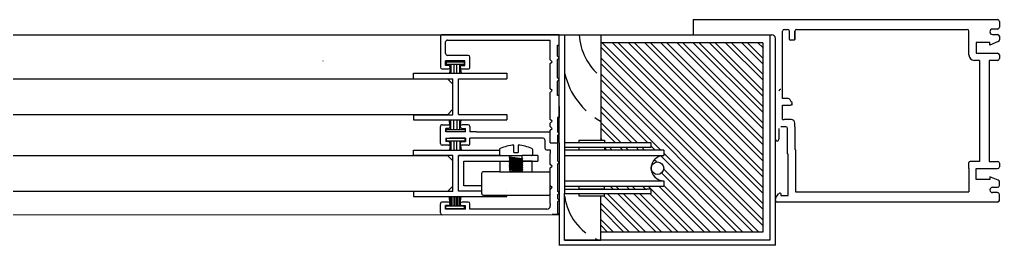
# Model space of a CAD drawing. Header units: millimetres. Extents: x -114 to 831, y -332 to 481.
# Drawn here: x 158.4 to 430.5, y -330 to -267.3 of the extents above; entities that cross this region are included whole.
import ezdxf

# ---------------------------------------------------------------- set-up
doc = ezdxf.new("R2010")
doc.units = ezdxf.units.MM
doc.linetypes.add('ACAD_ISO02W100', pattern=[15, 12, -3])
for name, color, linetype in [('chain', 10, 'Continuous'), ('cog', 50, 'Continuous'), ('frame', 22, 'Continuous'), ('glass', 170, 'Continuous'), ('guides', 94, 'Continuous'), ('seals', 111, 'Continuous')]:
    doc.layers.add(name, color=color, linetype=linetype)

msp = doc.modelspace()

# ---------------------------------------------------------------- hatches: boundary and pattern name
h = msp.add_hatch()
h.set_pattern_fill('STEEL', color=94, style=0)
h.set_pattern_definition([(135, (316.8057, -20.6086), (2.245064, 2.245064), []), (135, (316.8057, -19.021), (2.245064, 2.245064), [])])
h.paths.add_polyline_path([(319.75, -273.78), (364.74, -273.78), (364.74, -326.32), (319.75, -326.32), (319.75, -316.38), (320.77, -316.38), (320.77, -315.58), (333.75, -315.58), (333.75, -314.38), (332.55, -314.38), (320.77, -314.38), (320.77, -313.58), (337.27, -313.58), (337.27, -312.08, -0.414214), (333.77, -308.58, 1), (337.27, -308.58, 1), (333.77, -308.58, -0.414214), (337.27, -305.08), (337.27, -303.58), (320.77, -303.58), (320.77, -302.78), (332.55, -302.78), (333.75, -302.78), (333.75, -301.58), (320.77, -301.58), (320.77, -300.78), (319.75, -300.78)])

# ---------------------------------------------------------------- linework, layer by layer
at = {"color": 7}
for p, q in [((8.56, -271.52), (308.25, -271.52)), ((308.25, -301.55), (308.25, -271.52)), ((308.25, -271.52), (330.94, -271.52)), ((309.75, -271.52), (309.75, -301.58)), ((330.94, -271.52), (366.75, -271.52)), ((366.75, -271.52), (366.75, -328.52)), ((368.25, -329.99), (368.25, -272.52)), ((242.69, -278.88), (242.69, -278.74)), ((308.25, -301.58), (308.25, -315.58)), ((309.75, -301.58), (309.75, -315.58)), ((280.24, -314.97), (280.24, -305.06)), ((280.24, -305.06), (291.94, -305.06)), ((281.77, -313.48), (281.77, -306.58)), ((281.77, -306.58), (294.46, -306.58)), ((302.27, -305.08), (297.94, -305.08)), ((297.96, -306.58), (302.27, -306.58)), ((302.27, -305.08), (302.27, -306.58)), ((286.76, -314.97), (280.24, -314.97)), ((286.76, -313.48), (281.77, -313.48)), ((308.25, -315.58), (308.25, -330.02)), ((309.75, -328.52), (309.75, -315.58)), ((8.56, -321.49), (308.25, -321.48)), ((366.75, -328.52), (309.75, -328.52)), ((368.25, -329.99), (308.25, -329.99))]:
    msp.add_line(p, q, dxfattribs=at)
at = {"color": 34}
for p, q in [((319.75, -271.52), (319.75, -300.78)), ((319.75, -328.52), (319.75, -316.38)), ((309.75, -328.52), (319.75, -328.52))]:
    msp.add_line(p, q, dxfattribs=at)
at = {"color": 94}
for p, q in [((364.74, -273.78), (319.75, -273.78)), ((364.74, -273.78), (364.74, -326.32)), ((364.74, -326.32), (319.75, -326.32))]:
    msp.add_line(p, q, dxfattribs=at)
at = {"color": 34, "linetype": 'ACAD_ISO02W100'}
for centre, radius, start, end in [((329.89, -270.54), 16.15, 183.532, 230.827), ((329.58, -277.74), 20.31, 193.2797, 240.9884), ((324.73, -314.51), 15.08, 187.4093, 246.582)]:
    msp.add_arc(centre, radius, start, end, dxfattribs=at)
at = {"layer": 'chain', "color": 1}
for p, q in [((308.25, -274.22), (308.25, -274.22)), ((333.75, -301.58), (309.75, -301.58)), ((333.75, -302.78), (333.75, -301.58)), ((309.75, -302.78), (332.55, -302.78)), ((337.27, -303.58), (309.75, -303.58)), ((332.55, -302.78), (333.75, -302.78)), ((337.27, -303.58), (337.27, -305.08)), ((309.75, -305.08), (337.27, -305.08)), ((309.75, -312.08), (337.27, -312.08)), ((337.27, -312.08), (337.27, -313.58)), ((305.76, -315.08), (305.77, -315.08)), ((305.77, -313.58), (305.83, -313.58)), ((309.75, -313.58), (337.27, -313.58)), ((309.75, -314.38), (332.55, -314.38)), ((309.75, -315.58), (333.75, -315.58)), ((333.75, -314.38), (332.55, -314.38)), ((333.75, -315.58), (333.75, -314.38))]:
    msp.add_line(p, q, dxfattribs=at)
at = {"layer": 'chain', "color": 206}
for p, q in [((313.77, -301.58), (313.77, -300.78)), ((313.77, -300.78), (320.77, -300.78)), ((320.77, -300.78), (320.77, -301.58)), ((313.77, -303.58), (313.77, -302.78)), ((313.77, -302.78), (320.77, -302.78)), ((320.77, -302.78), (320.77, -303.58)), ((313.77, -314.38), (313.77, -313.58)), ((320.77, -314.38), (313.77, -314.38)), ((313.77, -316.38), (313.77, -315.58)), ((320.77, -314.38), (320.77, -313.58)), ((320.77, -316.38), (320.77, -315.58)), ((320.77, -316.38), (313.77, -316.38))]:
    msp.add_line(p, q, dxfattribs=at)
msp.add_circle((335.52, -308.58), 1.75, dxfattribs=at)
at = {"layer": 'chain', "color": 1}
msp.add_arc((337.27, -308.58), 3.5, 90, 270, dxfattribs=at)
at = {"layer": 'cog', "color": 77}
for p, q in [((291.64, -303.48), (291.64, -304.67)), ((295.65, -304.25), (295.65, -302.19)), ((295.65, -304.25), (296.85, -304.25)), ((296.85, -302.19), (296.85, -304.25)), ((296.85, -302.19), (296.85, -302.19)), ((300.89, -304.68), (300.89, -303.49)), ((292.04, -305.07), (294.54, -305.08)), ((294.34, -305.56), (294.54, -305.44)), ((294.34, -305.56), (294.54, -305.66)), ((294.34, -306.04), (294.54, -305.92)), ((294.34, -306.04), (294.54, -306.14)), ((294.34, -306.52), (294.54, -306.4)), ((294.34, -306.52), (294.54, -306.62)), ((294.34, -307), (294.54, -306.88)), ((294.34, -307), (294.54, -307.1)), ((294.34, -307.48), (294.54, -307.36)), ((294.54, -305.44), (294.54, -305.08)), ((294.54, -305.08), (297.94, -305.08)), ((294.54, -305.44), (297.94, -305.9)), ((294.54, -305.66), (297.94, -306.11)), ((294.54, -305.92), (294.54, -305.66)), ((294.54, -305.92), (297.94, -306.38)), ((294.54, -306.14), (297.94, -306.59)), ((294.54, -306.4), (294.54, -306.14)), ((294.54, -306.4), (295.86, -306.58)), ((294.54, -306.62), (297.94, -307.07)), ((294.54, -306.88), (294.54, -306.62)), ((294.54, -306.88), (297.94, -307.34)), ((294.54, -307.1), (297.94, -307.55)), ((294.54, -307.36), (294.54, -307.1)), ((294.54, -307.36), (297.94, -307.82)), ((295.86, -306.58), (297.94, -306.86)), ((297.94, -305.9), (297.94, -305.08)), ((297.94, -305.9), (298.14, -306.01)), ((297.94, -306.11), (298.14, -306.01)), ((297.94, -306.38), (297.94, -306.11)), ((297.94, -306.38), (298.14, -306.49)), ((297.94, -306.59), (298.14, -306.49)), ((297.94, -306.86), (297.94, -306.59)), ((297.94, -306.86), (298.14, -306.97)), ((297.94, -307.07), (298.14, -306.97)), ((297.94, -307.34), (297.94, -307.07)), ((297.94, -307.34), (298.14, -307.45)), ((300.45, -305.08), (300.53, -305.08)), ((294.34, -307.48), (294.54, -307.58)), ((294.34, -307.96), (294.54, -307.84)), ((294.34, -307.96), (294.54, -308.06)), ((294.34, -308.44), (294.54, -308.32)), ((294.34, -308.44), (294.54, -308.54)), ((294.34, -308.92), (294.54, -308.8)), ((294.34, -308.92), (294.54, -309.02)), ((294.54, -307.58), (297.94, -308.03)), ((294.54, -307.84), (294.54, -307.58)), ((294.54, -307.84), (297.94, -308.3)), ((294.54, -308.06), (297.94, -308.51)), ((294.54, -308.32), (294.54, -308.06)), ((294.54, -308.32), (297.94, -308.78)), ((294.54, -308.54), (297.94, -308.99)), ((294.54, -308.8), (294.54, -308.54)), ((294.54, -308.8), (297.94, -309.26)), ((294.54, -309.02), (297.94, -309.47)), ((294.54, -309.02), (294.54, -309.41)), ((294.54, -309.41), (297.94, -309.47)), ((297.94, -307.55), (298.14, -307.45)), ((297.94, -307.82), (297.94, -307.55)), ((297.94, -307.82), (298.14, -307.93)), ((297.94, -308.03), (298.14, -307.93)), ((297.94, -308.3), (297.94, -308.03)), ((297.94, -308.3), (298.14, -308.41)), ((297.94, -308.51), (298.14, -308.41)), ((297.94, -308.78), (297.94, -308.51)), ((297.94, -308.78), (298.14, -308.89)), ((297.94, -308.99), (298.14, -308.89)), ((297.94, -309.26), (297.94, -308.99)), ((297.94, -309.26), (298.14, -309.37)), ((297.94, -309.47), (298.14, -309.37))]:
    msp.add_line(p, q, dxfattribs=at)
at = {"layer": 'cog', "color": 92}
for p, q in [((291.77, -306.58), (291.77, -309.58)), ((300.77, -306.58), (297.96, -306.58)), ((300.77, -309.58), (300.77, -306.58)), ((286.77, -315.68), (286.76, -309.98)), ((291.77, -309.58), (287.16, -309.58)), ((291.77, -309.58), (300.77, -309.58)), ((300.77, -309.58), (305.37, -309.58)), ((305.77, -315.68), (305.77, -309.58)), ((287.17, -316.08), (305.37, -316.08))]:
    msp.add_line(p, q, dxfattribs=at)
at = {"layer": 'cog', "color": 77}
for centre, radius, start, end in [((292.04, -303.48), 0.4, 114.3039, 180), ((292.04, -304.67), 0.4, 180, 269.9748), ((296.25, -312.81), 10.64, 93.2864, 114.3039), ((296.25, -312.81), 10.64, 65.5584, 86.8107), ((300.49, -304.68), 0.4, 275.5242, 0), ((300.49, -303.49), 0.4, 0, 65.5584)]:
    msp.add_arc(centre, radius, start, end, dxfattribs=at)
at = {"layer": 'cog', "color": 200}
msp.add_arc((296.25, -312.66), 10.64, 133.2211, 133.318, dxfattribs=at)
at = {"layer": 'cog', "color": 92}
for centre, start, end in [((287.16, -309.98), 90, 180.0331), ((305.37, -309.98), 0, 90), ((287.17, -315.68), 180.0331, 270), ((305.37, -315.68), 270, 0)]:
    msp.add_arc(centre, 0.4, start, end, dxfattribs=at)
at = {"layer": 'frame', "color": 22}
for p, q in [((345.46, -267.32), (429.96, -267.32)), ((345.46, -267.32), (345.46, -270.02)), ((430.46, -267.82), (430.46, -269.46)), ((345.46, -270.02), (345.46, -271.52)), ((345.46, -271.52), (348.46, -271.52)), ((348.46, -271.52), (367.25, -271.52)), ((370.26, -289.24), (370.26, -270.52)), ((370.76, -270.02), (371.66, -270.02)), ((372.16, -272.82), (372.16, -270.52)), ((373.66, -272.82), (373.66, -270.52)), ((373.66, -270.52), (373.66, -272.82)), ((374.16, -270.02), (421.52, -270.02)), ((422.02, -277.14), (422.02, -270.52)), ((429.96, -269.96), (428.57, -269.96)), ((428.57, -271.46), (429.96, -271.46)), ((430.46, -271.96), (430.46, -272.92)), ((368.25, -300.55), (368.25, -272.52)), ((373.46, -273.02), (372.36, -273.02)), ((427.85, -273.64), (424.02, -273.64)), ((424.02, -273.64), (424.02, -276.64)), ((430.16, -273.38), (427.85, -274.37)), ((427.85, -274.37), (427.85, -273.64)), ((424.02, -276.64), (429.96, -276.64)), ((430.46, -277.14), (430.46, -278.14)), ((424.91, -278.64), (423.52, -278.64)), ((424.91, -278.64), (424.91, -306.68)), ((429.96, -278.64), (427.61, -278.64)), ((427.61, -278.64), (427.61, -306.68)), ((371.78, -289.24), (370.26, -289.24)), ((370.26, -295.05), (370.26, -291.05)), ((370.26, -291.05), (372.43, -291.05)), ((372.69, -290.12), (372.39, -289.6)), ((372.93, -291.05), (372.93, -290.55)), ((370.26, -295.05), (370.66, -295.05)), ((372.66, -295.05), (370.66, -295.05)), ((373.66, -297.05), (373.66, -296.05)), ((369.25, -297.55), (369.25, -300.55)), ((371.16, -297.05), (369.75, -297.05)), ((371.66, -304.55), (371.66, -297.55)), ((373.66, -297.05), (373.66, -303.33)), ((371.85, -304.7), (371.66, -304.55)), ((371.85, -316.2), (371.85, -304.7)), ((371.85, -304.7), (371.85, -304.7)), ((373.66, -303.33), (373.89, -303.52)), ((373.89, -303.52), (373.89, -315.11)), ((422.02, -308.68), (422.02, -306.98)), ((424.91, -306.68), (422.32, -306.68)), ((427.61, -306.68), (429.96, -306.68)), ((430.46, -307.18), (430.46, -308.18)), ((422.02, -308.68), (422.02, -315.11)), ((424.02, -311.68), (424.02, -308.68)), ((424.02, -308.68), (429.96, -308.68)), ((427.85, -311.68), (424.02, -311.68)), ((430.16, -311.94), (427.85, -310.96)), ((427.85, -310.96), (427.85, -311.68)), ((430.47, -313.37), (430.47, -312.4)), ((369.79, -315.56), (369.79, -316.2)), ((373.89, -315.11), (422.02, -315.11)), ((428.58, -313.87), (429.97, -313.87)), ((429.97, -315.37), (428.58, -315.37)), ((368.25, -317.51), (368.25, -317.17)), ((368.34, -316.88), (369.14, -315.72)), ((429.97, -318.01), (368.75, -318.01)), ((369.79, -316.2), (371.85, -316.2)), ((430.47, -317.51), (430.47, -315.87))]:
    msp.add_line(p, q, dxfattribs=at)
for centre, radius, start, end in [((429.96, -267.82), 0.5, 0, 90), ((367.25, -272.52), 1, 0, 90), ((370.76, -270.52), 0.5, 90, 180), ((371.66, -270.52), 0.5, 0, 90), ((374.16, -270.52), 0.5, 90, 180), ((421.52, -270.52), 0.5, 0, 90), ((428.57, -270.71), 0.75, 90, 270), ((429.96, -269.46), 0.5, 270, 0), ((429.96, -271.96), 0.5, 0, 90), ((372.36, -272.82), 0.2, 180, 270), ((373.46, -272.82), 0.2, 270, 0), ((429.96, -272.92), 0.5, 293.0721, 0), ((423.52, -277.14), 1.5, 180, 270), ((429.96, -277.14), 0.5, 0, 90), ((429.96, -278.14), 0.5, 270, 0), ((369.75, -287.18), 0.5, 89.9605, 180), ((371.78, -289.94), 0.7, 29.6351, 90), ((372.43, -290.55), 0.5, 270, 59.2703), ((372.66, -296.05), 1, 0, 90), ((371.16, -297.55), 0.5, 359.9605, 89.9605), ((368.75, -300.55), 0.5, 180, 0), ((422.32, -306.98), 0.3, 90, 180), ((429.96, -307.18), 0.5, 0, 90), ((429.96, -308.18), 0.5, 270, 0), ((429.97, -312.4), 0.5, 0, 66.9279), ((369.56, -316), 0.5, 62.21, 145.3925), ((428.58, -314.62), 0.75, 90, 270), ((429.97, -313.37), 0.5, 270, 0), ((429.97, -315.87), 0.5, 0, 90), ((368.75, -317.17), 0.5, 145.3925, 180), ((368.75, -317.51), 0.5, 180, 270), ((429.97, -317.51), 0.5, 270, 0)]:
    msp.add_arc(centre, radius, start, end, dxfattribs=at)
at = {"layer": 'glass', "color": 220}
for p, q in [((267.74, -283.72), (267.74, -282.22)), ((267.74, -282.22), (291, -282.22)), ((291, -282.22), (293.74, -282.22)), ((293.74, -282.22), (293.74, -283.72)), ((267.74, -283.72), (278.73, -283.72)), ((278.74, -293.73), (278.73, -283.72)), ((280.24, -293.63), (280.24, -283.72)), ((280.24, -283.72), (293.74, -283.72)), ((267.74, -293.73), (267.74, -295.13)), ((267.74, -293.73), (278.74, -293.73)), ((280.24, -293.63), (293.74, -293.63)), ((293.74, -293.63), (293.74, -295.13)), ((267.74, -295.13), (293.74, -295.13)), ((267.74, -305.06), (267.74, -303.56)), ((267.74, -303.56), (291, -303.56)), ((291, -303.56), (291.64, -303.56)), ((278.74, -305.06), (267.74, -305.06)), ((278.74, -315.07), (278.73, -305.06)), ((291.94, -305.06), (280.24, -305.06)), ((280.24, -314.97), (280.24, -305.06)), ((278.74, -315.07), (267.74, -315.07)), ((267.74, -315.07), (267.74, -316.47)), ((286.76, -314.97), (280.24, -314.97)), ((267.74, -316.47), (293.74, -316.47)), ((293.74, -316.47), (293.74, -316.08))]:
    msp.add_line(p, q, dxfattribs=at)
at = {"layer": 'glass', "color": 5}
for p, q in [((39.61, -283.73), (277.23, -283.73)), ((277.23, -283.73), (278.74, -285.23)), ((278.74, -292.23), (278.74, -285.23)), ((277.23, -293.73), (39.61, -293.73)), ((277.23, -293.73), (278.74, -292.23)), ((39.6, -305.07), (277.22, -305.07)), ((277.22, -305.07), (278.74, -306.57)), ((278.74, -313.57), (278.74, -306.57)), ((277.22, -315.07), (39.6, -315.07)), ((277.22, -315.07), (278.74, -313.57))]:
    msp.add_line(p, q, dxfattribs=at)
at = {"layer": 'glass', "color": 40}
msp.add_line((293.74, -314.83), (293.74, -314.82), dxfattribs=at)
at = {"layer": 'guides', "color": 94}
for p, q in [((275.25, -272.02), (275.25, -280.52)), ((308.25, -271.52), (275.75, -271.52)), ((305.75, -271.52), (306.25, -271.52)), ((276.71, -276.77), (276.71, -273.52)), ((277.21, -273.02), (305.75, -273.02)), ((305.75, -278.52), (305.75, -273.02)), ((307.75, -277.45), (307.75, -274.45)), ((307.75, -274.45), (308.25, -274.45)), ((282.94, -277.27), (277.21, -277.27)), ((308.25, -277.95), (307.75, -277.45)), ((281.99, -278.77), (276.71, -278.77)), ((276.71, -278.77), (276.71, -278.77)), ((276.71, -280.02), (276.71, -278.77)), ((277.46, -280.02), (276.71, -280.02)), ((281.24, -280.02), (281.99, -280.02)), ((281.99, -280.02), (281.99, -278.77)), ((283.44, -280.52), (283.44, -277.77)), ((306.25, -279.02), (305.75, -278.52)), ((305.75, -279.54), (306.25, -279.02)), ((305.75, -286.54), (305.75, -279.54)), ((307.75, -278.44), (308.25, -277.95)), ((307.75, -283.44), (307.75, -278.44)), ((275.75, -281.02), (277.46, -281.02)), ((281.24, -281.02), (282.94, -281.02)), ((308.26, -283.93), (307.75, -283.44)), ((307.76, -284.42), (308.26, -283.93)), ((307.76, -288.42), (307.76, -284.42)), ((306.25, -287.02), (305.75, -286.54)), ((305.75, -287.53), (306.25, -287.02)), ((305.75, -295.03), (305.75, -287.53)), ((308.26, -288.42), (307.76, -288.42)), ((308.26, -291.42), (308.26, -288.42)), ((308.25, -291.48), (308.25, -291.63)), ((308.25, -291.48), (308.25, -294.48)), ((275.76, -296.51), (277.47, -296.51)), ((282.94, -296.52), (281.26, -296.52)), ((306.25, -295.52), (305.75, -295.03)), ((305.75, -296.03), (306.25, -295.52)), ((305.75, -297.03), (305.75, -296.03)), ((308.25, -294.48), (307.75, -294.48)), ((307.75, -294.48), (307.75, -298.48)), ((275.26, -301.71), (275.26, -297.01)), ((277.47, -297.51), (276.75, -297.51)), ((276.75, -298.51), (276.75, -297.51)), ((282.26, -298.52), (276.75, -298.51)), ((281.26, -297.52), (282.26, -297.52)), ((282.26, -298.52), (282.26, -297.52)), ((283.44, -297.02), (283.44, -298.52)), ((285.25, -298.52), (283.44, -298.52)), ((285.25, -298.52), (305.75, -298.52)), ((306.25, -297.52), (305.75, -297.03)), ((305.75, -298.02), (306.25, -297.52)), ((305.75, -301.52), (305.75, -298.02)), ((308.25, -298.98), (307.74, -299.51)), ((307.75, -298.48), (308.25, -298.98)), ((276.73, -300.21), (277.91, -300.21)), ((276.73, -300.21), (276.73, -301.21)), ((277.46, -301.21), (276.73, -301.21)), ((277.97, -300.21), (277.91, -300.21)), ((277.97, -301.21), (277.96, -301.21)), ((277.96, -301.71), (277.96, -301.71)), ((282.26, -300.21), (277.97, -300.21)), ((281.26, -301.21), (282.26, -301.21)), ((282.26, -300.21), (282.26, -301.21)), ((285.25, -300.22), (283.46, -300.22)), ((283.46, -301.71), (283.46, -300.22)), ((303.75, -300.22), (285.25, -300.22)), ((304.25, -300.72), (304.25, -301.52)), ((304.25, -301.52), (304.25, -303.02)), ((305.75, -301.52), (307.74, -301.52)), ((307.74, -299.51), (307.74, -306.51)), ((277.46, -302.21), (275.76, -302.21)), ((282.96, -302.21), (281.26, -302.21)), ((304.75, -303.52), (305.72, -303.52)), ((305.72, -303.52), (305.75, -304.52)), ((305.75, -307.52), (305.75, -304.52)), ((307.74, -306.51), (308.25, -306.98)), ((308.25, -306.98), (307.74, -307.5)), ((306.24, -308), (305.75, -307.52)), ((305.75, -308.51), (306.24, -308)), ((305.75, -313.51), (305.75, -308.51)), ((307.74, -307.5), (307.74, -315)), ((306.25, -313.98), (305.75, -313.51)), ((305.76, -314.48), (306.25, -313.98)), ((305.76, -318.48), (305.76, -314.48)), ((307.74, -315), (308.25, -315.48)), ((308.25, -315.48), (307.77, -316)), ((277.46, -317.98), (275.76, -317.98)), ((280.75, -317.99), (280.75, -317.99)), ((282.95, -317.99), (281.25, -317.99)), ((307.77, -316), (307.77, -317)), ((307.77, -317), (308.25, -317.48)), ((308.25, -317.48), (307.77, -317.96)), ((307.77, -317.96), (307.77, -320.96)), ((275.26, -319.99), (275.26, -318.48)), ((275.26, -320.99), (275.26, -319.99)), ((277.46, -318.98), (276.71, -318.98)), ((276.71, -319.98), (276.71, -318.98)), ((276.71, -319.98), (276.71, -319.99)), ((282.25, -319.99), (276.71, -319.98)), ((282.25, -318.99), (281.25, -318.99)), ((282.25, -319.99), (282.25, -318.99)), ((282.25, -319.96), (282.25, -319.99)), ((283.45, -319.99), (283.45, -318.49)), ((283.45, -319.96), (283.45, -319.99)), ((304.76, -319.98), (283.45, -319.99)), ((305.76, -318.48), (305.76, -318.98)), ((307.77, -320.96), (308.25, -321.48)), ((275.76, -321.49), (308.26, -321.48)), ((308.25, -321.48), (306.25, -321.48))]:
    msp.add_line(p, q, dxfattribs=at)
for centre, radius, start, end in [((275.75, -272.02), 0.5, 90.0037, 180.0037), ((277.21, -273.52), 0.5, 90.0037, 180.0037), ((277.21, -276.77), 0.5, 180.0037, 270.0037), ((282.94, -277.77), 0.5, 0.0037, 90.0037), ((277.46, -280.52), 0.5, 270.0037, 90.0037), ((281.24, -280.52), 0.5, 90.0037, 270.0037), ((275.75, -280.52), 0.5, 180.0037, 270.0037), ((282.94, -280.52), 0.5, 270.0037, 0.0037), ((275.76, -297.01), 0.5, 90.0037, 180.0037), ((277.47, -297.01), 0.5, 270.0037, 90.0037), ((281.26, -297.02), 0.5, 90.0037, 270.0037), ((282.94, -297.02), 0.5, 0.0037, 90.0037), ((275.76, -301.71), 0.5, 180.0037, 270.0037), ((277.46, -301.71), 0.5, 0.0037, 90.0037), ((277.46, -301.71), 0.5, 270.0037, 0.0037), ((281.26, -301.71), 0.5, 90.0037, 270.0037), ((282.96, -301.71), 0.5, 270.0037, 0.0037), ((303.75, -300.72), 0.5, 0.0037, 90.0037), ((304.75, -303.02), 0.5, 180.0762, 270.0037), ((275.76, -318.48), 0.5, 90.0037, 180.0037), ((277.46, -318.48), 0.5, 270.0037, 90.0037), ((281.25, -318.49), 0.5, 90.0037, 270.0037), ((282.95, -318.49), 0.5, 0.0037, 90.0037), ((275.76, -320.99), 0.5, 180.0037, 270.0037), ((304.76, -318.98), 1, 270.0037, 0.0037)]:
    msp.add_arc(centre, radius, start, end, dxfattribs=at)
at = {"layer": 'seals', "color": 177}
for p, q in [((276.83, -279), (276.83, -279.65)), ((276.83, -279), (281.84, -279)), ((276.83, -279.65), (281.84, -279.65)), ((278.13, -279.65), (277.73, -282.2)), ((278.13, -279.65), (278.13, -282.2)), ((278.94, -279.65), (278.94, -282.2)), ((279.77, -282.2), (279.77, -279.65)), ((280.59, -279.65), (281.03, -282.2)), ((280.59, -279.65), (280.59, -282.2)), ((281.84, -279), (281.84, -279.65)), ((278.13, -297.8), (277.72, -295.13)), ((278.13, -297.8), (278.13, -295.13)), ((278.95, -297.8), (278.95, -295.13)), ((279.77, -295.13), (279.77, -297.8)), ((280.6, -297.8), (281.05, -295.13)), ((280.6, -297.8), (280.6, -295.13)), ((276.83, -298.45), (276.83, -297.8)), ((276.83, -297.8), (282.08, -297.8)), ((282.08, -298.45), (276.83, -298.45)), ((282.08, -297.8), (282.08, -298.45)), ((282.1, -300.37), (276.85, -300.37)), ((276.85, -300.37), (276.85, -301.02)), ((276.85, -301.02), (282.1, -301.02)), ((278.15, -301.02), (277.76, -303.57)), ((278.15, -301.02), (278.15, -303.57)), ((278.97, -301.02), (278.97, -303.57)), ((279.79, -303.57), (279.79, -301.02)), ((280.62, -301.02), (281.05, -303.57)), ((280.62, -301.02), (280.62, -303.57)), ((282.1, -301.02), (282.1, -300.37)), ((278.14, -319.13), (277.67, -316.39)), ((277.82, -317.25), (277.82, -316.39)), ((278.14, -319.12), (278.14, -316.39)), ((278.55, -319.13), (278.55, -316.39)), ((278.96, -316.39), (278.96, -319.13)), ((279.37, -319.13), (279.37, -316.39)), ((279.78, -319.13), (279.79, -316.39)), ((280.2, -319.13), (280.2, -316.39)), ((280.6, -319.13), (281.02, -316.39)), ((280.6, -319.13), (280.6, -316.39)), ((280.94, -316.9), (280.94, -316.39)), ((276.65, -319.12), (276.65, -319.77)), ((281.9, -319.13), (276.65, -319.12)), ((276.65, -319.77), (281.9, -319.78)), ((281.9, -319.78), (281.9, -319.13))]:
    msp.add_line(p, q, dxfattribs=at)

doc.saveas('drawing.dxf')
